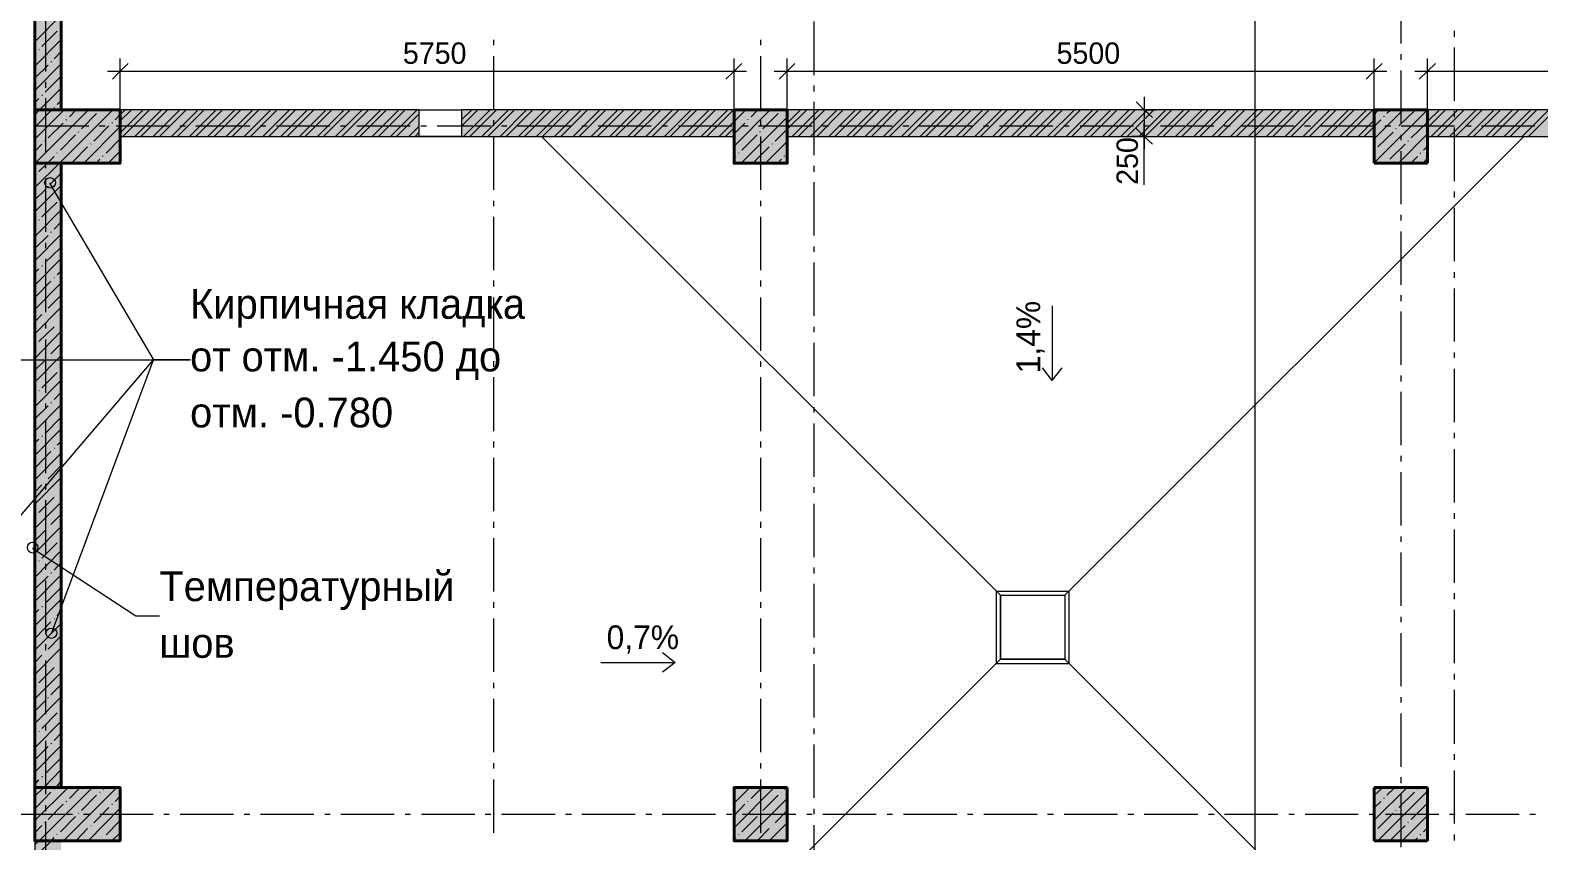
# Model space of a CAD drawing. Header units: millimetres. Extents: x -401725 to 250493, y 305116 to 802890.
# Drawn here: x -375112.98 to -375107.42, y 508983.78 to 508986.77 of the extents above; entities that cross this region are included whole.
import ezdxf

# ---------------------------------------------------------------- set-up
doc = ezdxf.new("R2010")
doc.units = ezdxf.units.MM
doc.layers.add('PDF _Геометрия', color=7, linetype='Continuous', true_color=0x1d1d1d)
doc.layers.add('PDF _Сплошная заливка', color=7, linetype='Continuous', true_color=0xffffff)
doc.layers.add('PDF _Текст', color=7, linetype='Continuous')

msp = doc.modelspace()

# ---------------------------------------------------------------- hatches: boundary and pattern name
at = {"layer": 'PDF _Сплошная заливка', "transparency": 33554559}
h = msp.add_hatch(color=256, dxfattribs=at)
h.paths.add_polyline_path([(-375111.5491, 508986.3823), (-375111.5491, 508986.4806), (-375112.6524, 508986.4806), (-375112.6524, 508986.3823)])
h.paths.add_polyline_path([(-375111.3924, 508986.4806), (-375111.3924, 508986.3823), (-375110.3875, 508986.3823), (-375110.3875, 508986.4806)])
h = msp.add_hatch(color=256, dxfattribs=at)
h.paths.add_polyline_path([(-375112.9674, 508983.1941), (-375112.869, 508983.1941), (-375112.869, 508983.7841), (-375112.9674, 508983.7841)])
h.paths.add_polyline_path([(-375112.869, 508982.6825), (-375112.9674, 508982.6825), (-375112.9674, 508981.8358), (-375112.869, 508981.8358)])

# ---------------------------------------------------------------- linework, layer by layer
at = {"layer": 'PDF _Геометрия', "color": 8, "lineweight": 9, "true_color": 0x808080}
msp.add_lwpolyline([(-375108.4648, 508988.2021), (-375108.4648, 508974.7624)], dxfattribs=at)
at = {"layer": 'PDF _Геометрия', "color": 7, "lineweight": 40}
for points in [[(-375112.8681, 508986.4804), (-375112.8681, 508987.6621), (-375112.9664, 508987.6621), (-375112.9664, 508986.4804)], [(-375112.9664, 508986.4804), (-375112.9664, 508986.2838), (-375112.6514, 508986.2838), (-375112.6514, 508986.4804)], [(-375110.1897, 508986.4804), (-375110.3864, 508986.4804), (-375110.3864, 508986.2838), (-375110.1897, 508986.2838)], [(-375112.8681, 508983.9804), (-375112.8681, 508986.2837), (-375112.9664, 508986.2837), (-375112.9664, 508983.9804)], [(-375112.9664, 508983.9804), (-375112.9664, 508983.7838), (-375112.6514, 508983.7838), (-375112.6514, 508983.9804)], [(-375110.1897, 508983.9804), (-375110.3864, 508983.9804), (-375110.3864, 508983.7838), (-375110.1897, 508983.7838)]]:
    msp.add_lwpolyline(points, close=True, dxfattribs=at)
at = {"layer": 'PDF _Геометрия', "color": 7, "lineweight": 9}
for points in [[(-375107.9264, 508986.9221), (-375107.9264, 508986.7255)], [(-375112.9264, 508986.8188), (-375112.9264, 508986.6221)], [(-375110.0914, 508986.8071), (-375110.0914, 508986.6088)], [(-375107.7297, 508986.7721), (-375107.7297, 508986.7504)], [(-375111.2731, 508986.7388), (-375111.2731, 508986.7188)], [(-375110.2881, 508986.7388), (-375110.2881, 508986.7188)], [(-375107.7297, 508986.7104), (-375107.7297, 508986.5138)], [(-375112.6514, 508986.4805), (-375112.6514, 508986.6238), (-375112.6514, 508986.6704)], [(-375111.2731, 508986.6788), (-375111.2731, 508986.4821)], [(-375110.3864, 508986.4805), (-375110.3864, 508986.6238), (-375110.3864, 508986.6704)], [(-375110.2881, 508986.6788), (-375110.2881, 508986.4821)], [(-375110.1897, 508986.4805), (-375110.1897, 508986.6238), (-375110.1897, 508986.6704)], [(-375108.0247, 508986.4804), (-375108.0247, 508986.6238), (-375108.0247, 508986.6704)], [(-375107.9264, 508986.6855), (-375107.9264, 508986.6655)], [(-375107.828, 508986.4804), (-375107.828, 508986.6238), (-375107.828, 508986.6704)], [(-375112.9264, 508986.5838), (-375112.9264, 508986.5621)], [(-375112.6981, 508986.6238), (-375110.3398, 508986.6238)], [(-375110.238, 508986.6238), (-375107.978, 508986.6238)], [(-375107.9264, 508986.6255), (-375107.9264, 508986.4288)], [(-375107.8746, 508986.6238), (-375105.6347, 508986.6238)], [(-375110.0914, 508986.5705), (-375110.0914, 508986.5488)], [(-375108.8732, 508986.5288), (-375108.8732, 508986.3355)], [(-375112.9664, 508986.4804), (-375112.9664, 508986.2838)], [(-375112.9264, 508986.5238), (-375112.9264, 508986.3255)], [(-375110.0914, 508986.5105), (-375110.0914, 508986.3138)], [(-375108.8732, 508986.4805), (-375108.9199, 508986.4805)], [(-375108.873, 508986.4804), (-375108.8313, 508986.4804)], [(-375107.7297, 508986.4755), (-375107.7297, 508986.4538)], [(-375112.9631, 508986.4221), (-375112.7664, 508986.4221)], [(-375112.7281, 508986.4221), (-375112.7064, 508986.4221)], [(-375112.6664, 508986.4221), (-375112.4697, 508986.4221)], [(-375112.4314, 508986.4221), (-375112.4097, 508986.4221)], [(-375112.3714, 508986.4221), (-375112.1731, 508986.4221)], [(-375112.1347, 508986.4221), (-375112.1131, 508986.4221)], [(-375112.0747, 508986.4221), (-375111.8781, 508986.4221)], [(-375111.8381, 508986.4221), (-375111.8181, 508986.4221)], [(-375111.7781, 508986.4221), (-375111.5814, 508986.4221)], [(-375111.5414, 508986.4221), (-375111.5214, 508986.4221)], [(-375111.4814, 508986.4221), (-375111.2847, 508986.4221)], [(-375111.2731, 508986.4421), (-375111.2731, 508986.4221)], [(-375111.2447, 508986.4221), (-375111.2247, 508986.4221)], [(-375111.1847, 508986.4221), (-375110.9881, 508986.4221)], [(-375110.9481, 508986.4221), (-375110.9281, 508986.4221)], [(-375110.8881, 508986.4221), (-375110.6914, 508986.4221)], [(-375110.6531, 508986.4221), (-375110.6314, 508986.4221)], [(-375110.5914, 508986.4221), (-375110.3947, 508986.4221)], [(-375110.3564, 508986.4221), (-375110.3347, 508986.4221)], [(-375110.2964, 508986.4221), (-375110.0981, 508986.4221)], [(-375110.2881, 508986.4421), (-375110.2881, 508986.4221)], [(-375110.0597, 508986.4221), (-375110.0381, 508986.4221)], [(-375109.9997, 508986.4221), (-375109.8031, 508986.4221)], [(-375109.7631, 508986.4221), (-375109.7414, 508986.4221)], [(-375109.703, 508986.4221), (-375109.5064, 508986.4221)], [(-375109.4663, 508986.4221), (-375109.4464, 508986.4221)], [(-375109.4065, 508986.4221), (-375109.2097, 508986.4221)], [(-375109.1697, 508986.4221), (-375109.1497, 508986.4221)], [(-375109.1097, 508986.4221), (-375108.9131, 508986.4221)], [(-375108.8732, 508986.3771), (-375108.8732, 508986.4321)], [(-375108.8731, 508986.4221), (-375108.853, 508986.4221)], [(-375108.8131, 508986.4221), (-375108.6164, 508986.4221)], [(-375108.578, 508986.4221), (-375108.5564, 508986.4221)], [(-375108.5164, 508986.4221), (-375108.3198, 508986.4221)], [(-375108.2814, 508986.4221), (-375108.2597, 508986.4221)], [(-375108.2214, 508986.4221), (-375108.0231, 508986.4221)], [(-375107.9848, 508986.4221), (-375107.9631, 508986.4221)], [(-375107.9247, 508986.4221), (-375107.7281, 508986.4221)], [(-375107.7297, 508986.4155), (-375107.7297, 508986.2171)], [(-375107.688, 508986.4221), (-375107.6664, 508986.4221)], [(-375107.6281, 508986.4221), (-375107.4314, 508986.4221)], [(-375112.6514, 508986.3821), (-375110.3865, 508986.3821)], [(-375111.2731, 508986.3821), (-375111.2731, 508986.1855)], [(-375111.0966, 508986.3822), (-375109.4032, 508984.6905), (-375109.4032, 508984.4538)], [(-375110.2881, 508986.3821), (-375110.2881, 508986.1855)], [(-375110.1897, 508986.3821), (-375108.0246, 508986.3821)], [(-375109.1664, 508984.6904), (-375107.473, 508986.382)], [(-375108.8732, 508986.3821), (-375108.9199, 508986.3821)], [(-375108.8732, 508986.2038), (-375108.8732, 508986.3771)], [(-375108.873, 508986.3821), (-375108.8313, 508986.3821)], [(-375107.9264, 508986.3888), (-375107.9264, 508986.3688)], [(-375107.828, 508986.3821), (-375105.6813, 508986.3821)], [(-375107.9264, 508986.3288), (-375107.9264, 508986.1321)], [(-375112.9264, 508986.2871), (-375112.9264, 508986.2655)], [(-375112.8681, 508983.9804), (-375112.8681, 508986.2837)], [(-375112.6514, 508986.2838), (-375112.6647, 508986.2838)], [(-375110.1897, 508986.2838), (-375110.3864, 508986.2838)], [(-375110.0914, 508986.2738), (-375110.0914, 508986.2521)], [(-375107.828, 508986.2838), (-375108.0247, 508986.2838)], [(-375112.9264, 508986.2271), (-375112.9264, 508986.0305)], [(-375112.9114, 508986.2105), (-375112.5281, 508985.5588)], [(-375110.0914, 508986.2138), (-375110.0914, 508986.0171)], [(-375111.2731, 508986.1455), (-375111.2731, 508986.1255)], [(-375110.2881, 508986.1455), (-375110.2881, 508986.1255)], [(-375107.7297, 508986.1788), (-375107.7297, 508986.1571)], [(-375111.2731, 508986.0855), (-375111.2731, 508985.8888)], [(-375110.2881, 508986.0855), (-375110.2881, 508985.8888)], [(-375107.9264, 508986.0938), (-375107.9264, 508986.0721)], [(-375107.7297, 508986.1188), (-375107.7297, 508985.9221)], [(-375107.9264, 508986.0321), (-375107.9264, 508985.8354)], [(-375112.9264, 508985.9905), (-375112.9264, 508985.9705)], [(-375110.0914, 508985.9771), (-375110.0914, 508985.9571)], [(-375112.9264, 508985.9305), (-375112.9264, 508985.7338)], [(-375110.0914, 508985.9171), (-375110.0914, 508985.7205)], [(-375107.7297, 508985.8821), (-375107.7297, 508985.8605)], [(-375111.2731, 508985.8505), (-375111.2731, 508985.8288)], [(-375110.2881, 508985.8505), (-375110.2881, 508985.8288)], [(-375107.7297, 508985.8221), (-375107.7297, 508985.6254)], [(-375111.2731, 508985.7888), (-375111.2731, 508985.5921)], [(-375110.2881, 508985.7888), (-375110.2881, 508985.5921)], [(-375109.213, 508985.7571), (-375109.213, 508985.4821)], [(-375107.9264, 508985.7971), (-375107.9264, 508985.7754)], [(-375112.9264, 508985.6938), (-375112.9264, 508985.6738)], [(-375107.9264, 508985.7371), (-375107.9264, 508985.5405)], [(-375110.0914, 508985.6805), (-375110.0914, 508985.6605)], [(-375112.9264, 508985.6338), (-375112.9264, 508985.4371)], [(-375110.0914, 508985.6205), (-375110.0914, 508985.4238)], [(-375107.7297, 508985.5854), (-375107.7297, 508985.5654)], [(-375113.0331, 508984.9655), (-375112.5281, 508985.5588)], [(-375113.0197, 508985.5588), (-375112.3931, 508985.5588)], [(-375112.9047, 508984.5488), (-375112.5281, 508985.5587)], [(-375112.5281, 508985.5588), (-375112.3931, 508985.5588)], [(-375111.2731, 508985.5538), (-375111.2731, 508985.5321)], [(-375110.2881, 508985.5538), (-375110.2881, 508985.5321)], [(-375109.213, 508985.4821), (-375109.248, 508985.5288)], [(-375109.2129, 508985.4821), (-375109.1763, 508985.5288)], [(-375107.7297, 508985.5254), (-375107.7297, 508985.3288)], [(-375111.2731, 508985.4938), (-375111.2731, 508985.2955)], [(-375110.2881, 508985.4938), (-375110.2881, 508985.2955)], [(-375107.9264, 508985.5004), (-375107.9264, 508985.4788)], [(-375107.9264, 508985.4405), (-375107.9264, 508985.2438)], [(-375112.9264, 508985.3971), (-375112.9264, 508985.3771)], [(-375110.0914, 508985.3838), (-375110.0914, 508985.3638)], [(-375112.9264, 508985.3371), (-375112.9264, 508985.1405)], [(-375110.0914, 508985.3238), (-375110.0914, 508985.1271)], [(-375111.2731, 508985.2571), (-375111.2731, 508985.2355)], [(-375110.2881, 508985.2571), (-375110.2881, 508985.2355)], [(-375107.7297, 508985.2888), (-375107.7297, 508985.2688)], [(-375111.2731, 508985.1971), (-375111.2731, 508985.0005)], [(-375110.2881, 508985.1971), (-375110.2881, 508985.0005)], [(-375107.9264, 508985.2038), (-375107.9264, 508985.1838)], [(-375107.7297, 508985.2288), (-375107.7297, 508985.0321)], [(-375107.9264, 508985.1438), (-375107.9264, 508984.9471)], [(-375112.9264, 508985.1005), (-375112.9264, 508985.0805)], [(-375110.0914, 508985.0888), (-375110.0914, 508985.0671)], [(-375112.9264, 508985.0405), (-375112.9264, 508984.8438)], [(-375110.0914, 508985.0271), (-375110.0914, 508984.8305)], [(-375107.7297, 508984.9921), (-375107.7297, 508984.9721)], [(-375111.2731, 508984.9605), (-375111.2731, 508984.9388)], [(-375110.2881, 508984.9605), (-375110.2881, 508984.9388)], [(-375107.7297, 508984.9321), (-375107.7297, 508984.7355)], [(-375112.9747, 508984.8638), (-375112.5931, 508984.6138)], [(-375111.2731, 508984.9005), (-375111.2731, 508984.7038)], [(-375110.2881, 508984.9005), (-375110.2881, 508984.7038)], [(-375107.9264, 508984.9071), (-375107.9264, 508984.8871)], [(-375112.9264, 508984.8055), (-375112.9264, 508984.7838)], [(-375107.9264, 508984.8471), (-375107.9264, 508984.6504)], [(-375110.0914, 508984.7921), (-375110.0914, 508984.7705)], [(-375112.9264, 508984.7438), (-375112.9264, 508984.5471)], [(-375112.12, 508981.737), (-375109.4032, 508984.4538), (-375109.4032, 508984.6905)], [(-375110.0914, 508984.7321), (-375110.0914, 508984.5338)], [(-375109.4181, 508984.4371), (-375109.4181, 508984.7055)], [(-375109.418, 508984.7054), (-375109.1514, 508984.7054)], [(-375109.1513, 508984.7054), (-375109.1513, 508984.4371), (-375109.418, 508984.4371)], [(-375109.403, 508984.6904), (-375109.1663, 508984.6904), (-375109.1663, 508984.4538)], [(-375109.1663, 508984.6904), (-375109.1663, 508984.4538), (-375109.403, 508984.4538)], [(-375109.403, 508984.6904), (-375109.1663, 508984.6904)], [(-375107.7297, 508984.6971), (-375107.7297, 508984.6755)], [(-375111.2731, 508984.6638), (-375111.2731, 508984.6438)], [(-375110.2881, 508984.6638), (-375110.2881, 508984.6438)], [(-375107.7297, 508984.6355), (-375107.7297, 508984.4388)], [(-375112.5931, 508984.6138), (-375112.5064, 508984.6138)], [(-375111.2731, 508984.6038), (-375111.2731, 508984.4071)], [(-375110.2881, 508984.6038), (-375110.2881, 508984.4071)], [(-375107.9264, 508984.6105), (-375107.9264, 508984.5904)], [(-375107.9264, 508984.5505), (-375107.9264, 508984.3538)], [(-375112.9264, 508984.5088), (-375112.9264, 508984.4871)], [(-375110.6497, 508984.4788), (-375110.6031, 508984.4421), (-375110.6497, 508984.4055)], [(-375110.0914, 508984.4955), (-375110.0914, 508984.4738)], [(-375112.9264, 508984.4488), (-375112.9264, 508984.2505)], [(-375110.8781, 508984.4421), (-375110.6031, 508984.4421)], [(-375110.0914, 508984.4355), (-375110.0914, 508984.2388)], [(-375109.403, 508984.4538), (-375109.1663, 508984.4538)], [(-375109.1664, 508984.4538), (-375106.4495, 508981.7369)], [(-375111.2731, 508984.3671), (-375111.2731, 508984.3471)], [(-375110.2881, 508984.3671), (-375110.2881, 508984.3471)], [(-375107.7297, 508984.4004), (-375107.7297, 508984.3788)], [(-375111.2731, 508984.3071), (-375111.2731, 508984.1105)], [(-375110.2881, 508984.3071), (-375110.2881, 508984.1105)], [(-375107.9264, 508984.3138), (-375107.9264, 508984.2938)], [(-375107.7297, 508984.3404), (-375107.7297, 508984.1421)], [(-375107.9264, 508984.2538), (-375107.9264, 508984.0571)], [(-375112.9264, 508984.2121), (-375112.9264, 508984.1905)], [(-375110.0914, 508984.1988), (-375110.0914, 508984.1771)], [(-375112.9264, 508984.1521), (-375112.9264, 508983.9555)], [(-375110.0914, 508984.1388), (-375110.0914, 508983.9421)], [(-375107.7297, 508984.1038), (-375107.7297, 508984.0821)], [(-375111.2731, 508984.0705), (-375111.2731, 508984.0505)], [(-375110.2881, 508984.0705), (-375110.2881, 508984.0505)], [(-375107.7297, 508984.0438), (-375107.7297, 508983.8471)], [(-375112.9664, 508983.9804), (-375112.9664, 508981.6389)], [(-375112.6514, 508983.9804), (-375112.6514, 508983.7838), (-375112.8681, 508983.7838)], [(-375111.2731, 508984.0105), (-375111.2731, 508983.8138)], [(-375110.2531, 508983.7838), (-375110.3864, 508983.7838), (-375110.3864, 508983.9804), (-375110.1897, 508983.9804), (-375110.1897, 508983.8338)], [(-375110.2881, 508984.0105), (-375110.2881, 508983.8138)], [(-375108.0247, 508983.7838), (-375108.0247, 508983.9805)], [(-375108.0247, 508983.9804), (-375107.828, 508983.9804)], [(-375107.9264, 508984.0188), (-375107.9264, 508983.9971)], [(-375107.828, 508983.9804), (-375107.828, 508983.7838)], [(-375112.9264, 508983.9155), (-375112.9264, 508983.8938)], [(-375107.9264, 508983.9571), (-375107.9264, 508983.7604)], [(-375113.0231, 508983.8821), (-375112.8264, 508983.8821)], [(-375112.9264, 508983.8555), (-375112.9264, 508983.6588)], [(-375112.7864, 508983.8821), (-375112.7647, 508983.8821)], [(-375112.7264, 508983.8821), (-375112.5297, 508983.8821)], [(-375112.4897, 508983.8821), (-375112.4697, 508983.8821)], [(-375112.4297, 508983.8821), (-375112.2331, 508983.8821)], [(-375112.1931, 508983.8821), (-375112.1731, 508983.8821)], [(-375112.1331, 508983.8821), (-375111.9364, 508983.8821)], [(-375111.8964, 508983.8821), (-375111.8764, 508983.8821)], [(-375111.8364, 508983.8821), (-375111.6397, 508983.8821)], [(-375111.5997, 508983.8821), (-375111.5797, 508983.8821)], [(-375111.5397, 508983.8821), (-375111.3431, 508983.8821)], [(-375111.3047, 508983.8821), (-375111.2831, 508983.8821)], [(-375111.2447, 508983.8821), (-375111.0464, 508983.8821)], [(-375111.0081, 508983.8821), (-375110.9864, 508983.8821)], [(-375110.9481, 508983.8821), (-375110.7514, 508983.8821)], [(-375110.7114, 508983.8821), (-375110.6897, 508983.8821)], [(-375110.6514, 508983.8821), (-375110.4547, 508983.8821)], [(-375110.4147, 508983.8821), (-375110.3947, 508983.8821)], [(-375110.3547, 508983.8821), (-375110.1581, 508983.8821)], [(-375110.1181, 508983.8821), (-375110.0981, 508983.8821)], [(-375110.0914, 508983.9021), (-375110.0914, 508983.8821)], [(-375110.0581, 508983.8821), (-375109.8614, 508983.8821)], [(-375109.8214, 508983.8821), (-375109.8014, 508983.8821)], [(-375109.7615, 508983.8821), (-375109.5648, 508983.8821)], [(-375109.5247, 508983.8821), (-375109.5048, 508983.8821)], [(-375109.4648, 508983.8821), (-375109.2681, 508983.8821)], [(-375109.2298, 508983.8821), (-375109.2081, 508983.8821)], [(-375109.1682, 508983.8821), (-375108.9715, 508983.8821)], [(-375108.9332, 508983.8821), (-375108.9115, 508983.8821)], [(-375108.8732, 508983.8821), (-375108.6748, 508983.8821)], [(-375108.6364, 508983.8821), (-375108.6148, 508983.8821)], [(-375108.5765, 508983.8821), (-375108.3798, 508983.8821)], [(-375108.3398, 508983.8821), (-375108.3198, 508983.8821)], [(-375108.2798, 508983.8821), (-375108.0831, 508983.8821)], [(-375108.043, 508983.8821), (-375108.0231, 508983.8821)], [(-375107.9831, 508983.8821), (-375107.7865, 508983.8821)], [(-375107.7464, 508983.8821), (-375107.7264, 508983.8821)], [(-375107.6864, 508983.8821), (-375107.4898, 508983.8821)], [(-375107.4498, 508983.8821), (-375107.4298, 508983.8821)], [(-375110.1897, 508983.8338), (-375110.1897, 508983.7838), (-375110.2531, 508983.7838)], [(-375110.0914, 508983.8421), (-375110.0914, 508983.6455)], [(-375107.7297, 508983.8071), (-375107.7297, 508983.7854)], [(-375107.828, 508983.7838), (-375108.0247, 508983.7838)]]:
    msp.add_lwpolyline(points, dxfattribs=at)
at = {"layer": 'PDF _Геометрия', "lineweight": 9}
for points in [[(-375112.9664, 508986.7321), (-375112.8681, 508986.8304)], [(-375112.9397, 508986.7138), (-375112.8831, 508986.7704)], [(-375112.9664, 508986.6421), (-375112.8681, 508986.7404)], [(-375112.9514, 508986.7021), (-375112.9497, 508986.7038)], [(-375112.8947, 508986.6688), (-375112.8681, 508986.6955)], [(-375112.9664, 508986.6871), (-375112.9614, 508986.6905)], [(-375112.9664, 508986.5521), (-375112.8681, 508986.6504)], [(-375112.9664, 508986.5971), (-375112.9164, 508986.6454)], [(-375112.9064, 508986.6571), (-375112.9047, 508986.6588)], [(-375112.9281, 508986.5455), (-375112.8714, 508986.6021)], [(-375112.9481, 508986.4804), (-375112.8681, 508986.5604)], [(-375112.9397, 508986.5338), (-375112.9381, 508986.5355)], [(-375112.9664, 508986.5071), (-375112.9514, 508986.5221)], [(-375112.9664, 508986.4621), (-375112.9481, 508986.4804)], [(-375112.9664, 508986.3721), (-375112.8581, 508986.4804)], [(-375112.9664, 508986.2838), (-375112.9647, 508986.2838), (-375112.7681, 508986.4804)], [(-375112.9614, 508986.4221), (-375112.9064, 508986.4771)], [(-375112.8947, 508986.4888), (-375112.8931, 508986.4905)], [(-375112.8831, 508986.5005), (-375112.8681, 508986.5155)], [(-375112.8747, 508986.2838), (-375112.6781, 508986.4804)], [(-375112.8381, 508986.4555), (-375112.8131, 508986.4804)], [(-375112.7264, 508986.4771), (-375112.7247, 508986.4788)], [(-375110.3864, 508986.4371), (-375110.3431, 508986.4804)], [(-375110.3864, 508986.3471), (-375110.2531, 508986.4804)], [(-375110.3231, 508986.4555), (-375110.2981, 508986.4804)], [(-375110.2114, 508986.4771), (-375110.2114, 508986.4788)], [(-375108.0248, 508986.4638), (-375108.0082, 508986.4805)], [(-375108.0247, 508986.2854), (-375107.828, 508986.4805)], [(-375108.0246, 508986.3738), (-375107.918, 508986.4804)], [(-375107.9781, 508986.4671), (-375107.9631, 508986.4804)], [(-375107.9332, 508986.4221), (-375107.8764, 508986.4771)], [(-375112.9164, 508986.3771), (-375112.8614, 508986.4321)], [(-375112.8497, 508986.4438), (-375112.8481, 508986.4455)], [(-375112.7931, 508986.4105), (-375112.7381, 508986.4671)], [(-375112.7847, 508986.2838), (-375112.6514, 508986.4188)], [(-375112.7481, 508986.3655), (-375112.6931, 508986.4221)], [(-375112.6814, 508986.4321), (-375112.6797, 508986.4338)], [(-375112.6697, 508986.4438), (-375112.6514, 508986.4638)], [(-375110.3864, 508986.3921), (-375110.3464, 508986.4321)], [(-375110.3597, 508986.2838), (-375110.1897, 508986.4538)], [(-375110.3347, 508986.4438), (-375110.3347, 508986.4455)], [(-375110.2797, 508986.4105), (-375110.2231, 508986.4671)], [(-375108.0248, 508986.4188), (-375107.9997, 508986.4438)], [(-375107.9881, 508986.4555), (-375107.9881, 508986.4571)], [(-375107.888, 508986.3771), (-375107.8313, 508986.4321)], [(-375112.9281, 508986.3655), (-375112.9281, 508986.3671)], [(-375112.8714, 508986.3321), (-375112.8164, 508986.3888)], [(-375112.8047, 508986.3988), (-375112.8031, 508986.4005)], [(-375112.7031, 508986.3205), (-375112.6514, 508986.3738)], [(-375110.3581, 508986.3321), (-375110.3014, 508986.3888)], [(-375110.2897, 508986.3988), (-375110.2897, 508986.4005)], [(-375110.2697, 508986.2838), (-375110.1897, 508986.3638)], [(-375110.2347, 508986.3655), (-375110.1897, 508986.4088)], [(-375108.0112, 508986.3438), (-375107.9546, 508986.3988)], [(-375107.9446, 508986.4104), (-375107.943, 508986.4121)], [(-375107.9346, 508986.2838), (-375107.828, 508986.3921)], [(-375107.8997, 508986.3655), (-375107.8981, 508986.3671)], [(-375112.9664, 508986.3271), (-375112.9397, 508986.3538)], [(-375112.9197, 508986.2838), (-375112.8947, 508986.3088)], [(-375112.8831, 508986.3205), (-375112.8831, 508986.3221)], [(-375112.8264, 508986.2871), (-375112.7714, 508986.3438)], [(-375112.7597, 508986.3538), (-375112.7581, 508986.3555)], [(-375112.7147, 508986.3088), (-375112.7147, 508986.3105)], [(-375112.6947, 508986.2838), (-375112.6514, 508986.3288)], [(-375110.3864, 508986.3021), (-375110.3797, 508986.3088)], [(-375110.3681, 508986.3205), (-375110.3681, 508986.3221)], [(-375110.3131, 508986.2871), (-375110.2564, 508986.3438)], [(-375110.2447, 508986.3538), (-375110.2447, 508986.3555)], [(-375110.1997, 508986.3088), (-375110.1997, 508986.3105)], [(-375108.0231, 508986.3321), (-375108.0215, 508986.3321)], [(-375107.9665, 508986.2988), (-375107.9098, 508986.3538)], [(-375107.8897, 508986.2838), (-375107.8647, 508986.3088)], [(-375107.8546, 508986.3204), (-375107.853, 508986.3221)], [(-375107.843, 508986.3321), (-375107.828, 508986.3471)], [(-375112.9664, 508986.1938), (-375112.8747, 508986.2838)], [(-375112.9514, 508986.2538), (-375112.9197, 508986.2838)], [(-375112.9064, 508986.2088), (-375112.8681, 508986.2471)], [(-375112.7397, 508986.2838), (-375112.7264, 508986.2988)], [(-375110.2247, 508986.2838), (-375110.2114, 508986.2988)], [(-375107.978, 508986.2871), (-375107.9764, 508986.2871)], [(-375107.8447, 508986.2838), (-375107.828, 508986.3021)], [(-375112.9664, 508986.1038), (-375112.8681, 508986.2021)], [(-375112.9614, 508986.2421), (-375112.9614, 508986.2438)], [(-375112.9164, 508986.1971), (-375112.9164, 508986.1988)], [(-375112.9664, 508986.1488), (-375112.9281, 508986.1854)], [(-375112.9397, 508986.0855), (-375112.8831, 508986.1404)], [(-375112.8714, 508986.1521), (-375112.8714, 508986.1538)], [(-375112.9664, 508986.0138), (-375112.8681, 508986.1121)], [(-375112.9664, 508986.0588), (-375112.9614, 508986.0621)], [(-375112.9514, 508986.0738), (-375112.9497, 508986.0755)], [(-375112.9064, 508986.0288), (-375112.9047, 508986.0305)], [(-375112.8947, 508986.0405), (-375112.8681, 508986.0671)], [(-375112.9664, 508985.9238), (-375112.8681, 508986.0221)], [(-375112.9664, 508985.9688), (-375112.9164, 508986.0171)], [(-375112.9281, 508985.9171), (-375112.8714, 508985.9721)], [(-375112.9664, 508985.8338), (-375112.8681, 508985.9321)], [(-375112.9664, 508985.8788), (-375112.9514, 508985.8938)], [(-375112.9397, 508985.9055), (-375112.9381, 508985.9055)], [(-375112.8947, 508985.8605), (-375112.8931, 508985.8621)], [(-375112.8831, 508985.8721), (-375112.8681, 508985.8871)], [(-375112.9664, 508985.7438), (-375112.8681, 508985.8421)], [(-375112.9614, 508985.7938), (-375112.9064, 508985.8488)], [(-375112.9664, 508985.6538), (-375112.8681, 508985.7521)], [(-375112.9164, 508985.7488), (-375112.8681, 508985.7971)], [(-375112.9664, 508985.6988), (-375112.9397, 508985.7255)], [(-375112.9281, 508985.7371), (-375112.9281, 508985.7371)], [(-375112.8831, 508985.6921), (-375112.8831, 508985.6921)], [(-375112.8714, 508985.7038), (-375112.8681, 508985.7071)], [(-375112.9664, 508985.5638), (-375112.8681, 508985.6638)], [(-375112.9514, 508985.6255), (-375112.8947, 508985.6804)], [(-375112.9614, 508985.6138), (-375112.9614, 508985.6138)], [(-375112.9064, 508985.5805), (-375112.8681, 508985.6188)], [(-375112.9664, 508985.4755), (-375112.8681, 508985.5738)], [(-375112.9664, 508985.5205), (-375112.9281, 508985.5571)], [(-375112.9164, 508985.5688), (-375112.9164, 508985.5688)], [(-375112.8714, 508985.5238), (-375112.8714, 508985.5238)], [(-375112.9664, 508985.3855), (-375112.8681, 508985.4838)], [(-375112.9397, 508985.4555), (-375112.8831, 508985.5121)], [(-375112.9664, 508985.4305), (-375112.9614, 508985.4338)], [(-375112.9514, 508985.4455), (-375112.9497, 508985.4455)], [(-375112.8947, 508985.4121), (-375112.8681, 508985.4388)], [(-375112.9664, 508985.2955), (-375112.8681, 508985.3938)], [(-375112.9664, 508985.3405), (-375112.9164, 508985.3888)], [(-375112.9064, 508985.4005), (-375112.9047, 508985.4005)], [(-375112.9664, 508985.2055), (-375112.8681, 508985.3038)], [(-375112.9281, 508985.2871), (-375112.8714, 508985.3438)], [(-375112.9664, 508985.2505), (-375112.9514, 508985.2655)], [(-375112.9397, 508985.2771), (-375112.9381, 508985.2771)], [(-375112.8831, 508985.2438), (-375112.8681, 508985.2588)], [(-375112.9664, 508985.1155), (-375112.8681, 508985.2138)], [(-375112.9614, 508985.1638), (-375112.9064, 508985.2204)], [(-375112.8947, 508985.2321), (-375112.8931, 508985.2321)], [(-375112.9164, 508985.1188), (-375112.8681, 508985.1688)], [(-375112.9664, 508985.0255), (-375112.8681, 508985.1238)], [(-375112.9664, 508985.0705), (-375112.9397, 508985.0971)], [(-375112.9281, 508985.1088), (-375112.9281, 508985.1088)], [(-375112.8714, 508985.0738), (-375112.8681, 508985.0788)], [(-375112.9664, 508984.9355), (-375112.8681, 508985.0338)], [(-375112.9514, 508984.9955), (-375112.8947, 508985.0521)], [(-375112.8831, 508985.0638), (-375112.8831, 508985.0638)], [(-375112.9614, 508984.9855), (-375112.9614, 508984.9855)], [(-375112.9064, 508984.9505), (-375112.8681, 508984.9888)], [(-375112.9664, 508984.8455), (-375112.8681, 508984.9438)], [(-375112.9664, 508984.8905), (-375112.9281, 508984.9288)], [(-375112.9164, 508984.9405), (-375112.9164, 508984.9405)], [(-375112.9664, 508984.7555), (-375112.8681, 508984.8554)], [(-375112.9397, 508984.8271), (-375112.8831, 508984.8838)], [(-375112.8714, 508984.8955), (-375112.8714, 508984.8955)], [(-375112.9664, 508984.8005), (-375112.9614, 508984.8055)], [(-375112.9514, 508984.8171), (-375112.9497, 508984.8171)], [(-375112.8947, 508984.7821), (-375112.8681, 508984.8105)], [(-375112.9664, 508984.6671), (-375112.8681, 508984.7654)], [(-375112.9664, 508984.7121), (-375112.9164, 508984.7604)], [(-375112.9064, 508984.7721), (-375112.9047, 508984.7721)], [(-375112.9281, 508984.6588), (-375112.8714, 508984.7154)], [(-375112.9664, 508984.5771), (-375112.8681, 508984.6754)], [(-375112.9664, 508984.6221), (-375112.9514, 508984.6371)], [(-375112.9397, 508984.6488), (-375112.9381, 508984.6488)], [(-375112.9664, 508984.4871), (-375112.8681, 508984.5854)], [(-375112.9614, 508984.5355), (-375112.9064, 508984.5921)], [(-375112.8947, 508984.6038), (-375112.8931, 508984.6038)], [(-375112.8831, 508984.6138), (-375112.8681, 508984.6305)], [(-375112.9164, 508984.4905), (-375112.8681, 508984.5404)], [(-375112.9664, 508984.3971), (-375112.8681, 508984.4954)], [(-375112.9664, 508984.4421), (-375112.9397, 508984.4688)], [(-375112.9281, 508984.4805), (-375112.9281, 508984.4805)], [(-375112.9514, 508984.3671), (-375112.8947, 508984.4238)], [(-375112.8831, 508984.4355), (-375112.8831, 508984.4355)], [(-375112.8714, 508984.4455), (-375112.8681, 508984.4505)], [(-375112.9664, 508984.3071), (-375112.8681, 508984.4054)], [(-375112.9614, 508984.3555), (-375112.9614, 508984.3571)], [(-375112.9064, 508984.3221), (-375112.8681, 508984.3604)], [(-375112.9664, 508984.2171), (-375112.8681, 508984.3154)], [(-375112.9664, 508984.2621), (-375112.9281, 508984.3004)], [(-375112.9164, 508984.3105), (-375112.9164, 508984.3121)], [(-375112.9397, 508984.1988), (-375112.8831, 508984.2554)], [(-375112.8714, 508984.2671), (-375112.8714, 508984.2671)], [(-375112.9664, 508984.1271), (-375112.8681, 508984.2254)], [(-375112.9514, 508984.1871), (-375112.9497, 508984.1888)], [(-375112.9664, 508984.1721), (-375112.9614, 508984.1771)], [(-375112.9664, 508984.0371), (-375112.8681, 508984.1354)], [(-375112.9664, 508984.0821), (-375112.9164, 508984.1321)], [(-375112.9064, 508984.1421), (-375112.9047, 508984.1438)], [(-375112.8947, 508984.1538), (-375112.8681, 508984.1805)], [(-375112.9281, 508984.0305), (-375112.8714, 508984.0871)], [(-375112.9397, 508984.0188), (-375112.9381, 508984.0205)], [(-375112.9331, 508983.9804), (-375112.8681, 508984.0471)], [(-375112.9664, 508983.9921), (-375112.9514, 508984.0088)], [(-375112.9664, 508983.9488), (-375112.9331, 508983.9804)], [(-375112.9664, 508983.8588), (-375112.8431, 508983.9804)], [(-375112.9497, 508983.7838), (-375112.7531, 508983.9804)], [(-375112.8947, 508983.9738), (-375112.8931, 508983.9755)], [(-375112.8831, 508983.9855), (-375112.8681, 508984.0021)], [(-375112.8597, 508983.7838), (-375112.6631, 508983.9804)], [(-375112.8381, 508983.9405), (-375112.7981, 508983.9804)], [(-375112.7147, 508983.9738), (-375112.7081, 508983.9804)], [(-375110.3864, 508983.9221), (-375110.3281, 508983.9804)], [(-375110.3864, 508983.8321), (-375110.2381, 508983.9804)], [(-375110.3797, 508983.9738), (-375110.3797, 508983.9755)], [(-375110.3231, 508983.9405), (-375110.2831, 508983.9804)], [(-375110.1997, 508983.9738), (-375110.1931, 508983.9804)], [(-375108.0248, 508983.8605), (-375107.903, 508983.9804)], [(-375108.0246, 508983.9504), (-375107.9929, 508983.9804)], [(-375108.0114, 508983.7838), (-375107.828, 508983.9671)], [(-375107.9782, 508983.9521), (-375107.9481, 508983.9805)], [(-375107.8647, 508983.9738), (-375107.8647, 508983.9754)], [(-375112.9614, 508983.9071), (-375112.9064, 508983.9638)], [(-375112.9164, 508983.8621), (-375112.8614, 508983.9188)], [(-375112.8497, 508983.9288), (-375112.8481, 508983.9305)], [(-375112.7931, 508983.8955), (-375112.7381, 508983.9521)], [(-375112.7264, 508983.9638), (-375112.7247, 508983.9638)], [(-375112.6814, 508983.9188), (-375112.6797, 508983.9188)], [(-375112.6697, 508983.9288), (-375112.6514, 508983.9488)], [(-375110.3864, 508983.8771), (-375110.3464, 508983.9188)], [(-375110.3464, 508983.7838), (-375110.1897, 508983.9404)], [(-375110.3347, 508983.9288), (-375110.3347, 508983.9305)], [(-375110.2797, 508983.8955), (-375110.2231, 508983.9521)], [(-375110.2114, 508983.9638), (-375110.2114, 508983.9638)], [(-375108.0248, 508983.9055), (-375107.9997, 508983.9288)], [(-375107.9881, 508983.9404), (-375107.9881, 508983.9421)], [(-375107.9332, 508983.9071), (-375107.8764, 508983.9638)], [(-375107.888, 508983.8621), (-375107.8313, 508983.9188)], [(-375112.8714, 508983.8171), (-375112.8164, 508983.8738)], [(-375112.8047, 508983.8855), (-375112.8031, 508983.8855)], [(-375112.7697, 508983.7838), (-375112.6514, 508983.9038)], [(-375112.7481, 508983.8505), (-375112.6931, 508983.9071)], [(-375112.7031, 508983.8055), (-375112.6514, 508983.8588)], [(-375110.3581, 508983.8171), (-375110.3014, 508983.8738)], [(-375110.2897, 508983.8855), (-375110.2897, 508983.8855)], [(-375110.2347, 508983.8505), (-375110.1897, 508983.8954)], [(-375108.0112, 508983.8288), (-375107.9546, 508983.8854)], [(-375107.9446, 508983.8954), (-375107.943, 508983.8971)], [(-375107.9213, 508983.7838), (-375107.828, 508983.8771)], [(-375112.9664, 508983.8138), (-375112.9397, 508983.8405)], [(-375112.9281, 508983.8505), (-375112.9281, 508983.8521)], [(-375112.8831, 508983.8055), (-375112.8831, 508983.8071)], [(-375112.8147, 508983.7838), (-375112.7714, 508983.8288)], [(-375112.7597, 508983.8405), (-375112.7581, 508983.8405)], [(-375112.6814, 508983.7838), (-375112.6514, 508983.8138)], [(-375110.3681, 508983.8055), (-375110.3681, 508983.8071)], [(-375110.3014, 508983.7838), (-375110.2564, 508983.8288)], [(-375110.2564, 508983.7838), (-375110.1897, 508983.8504)], [(-375110.2447, 508983.8405), (-375110.2447, 508983.8405)], [(-375108.0231, 508983.8171), (-375108.0215, 508983.8188)], [(-375107.9665, 508983.7838), (-375107.9098, 508983.8405)], [(-375107.8997, 508983.8505), (-375107.8981, 508983.8521)], [(-375107.8546, 508983.8055), (-375107.853, 508983.8071)], [(-375107.843, 508983.8171), (-375107.828, 508983.8321)], [(-375112.9664, 508983.7688), (-375112.9497, 508983.7838)], [(-375112.9514, 508983.7388), (-375112.9047, 508983.7838)], [(-375112.9047, 508983.7838), (-375112.8947, 508983.7955)], [(-375112.7147, 508983.7955), (-375112.7147, 508983.7955)], [(-375110.3864, 508983.7871), (-375110.3797, 508983.7955)], [(-375110.1997, 508983.7955), (-375110.1997, 508983.7955)], [(-375107.8764, 508983.7838), (-375107.8647, 508983.7954)], [(-375107.8314, 508983.7838), (-375107.8281, 508983.7871)]]:
    msp.add_lwpolyline(points, dxfattribs=at)
at = {"layer": 'PDF _Геометрия', "color": 7, "lineweight": 18}
for points in [[(-375112.6214, 508986.6521), (-375112.6514, 508986.6238), (-375112.6797, 508986.5938)], [(-375110.3581, 508986.6521), (-375110.3864, 508986.6238), (-375110.4164, 508986.5938)], [(-375110.1614, 508986.6521), (-375110.1897, 508986.6238), (-375110.2197, 508986.5938)], [(-375108.0249, 508986.6238), (-375107.9949, 508986.6521)], [(-375107.8282, 508986.6238), (-375107.7982, 508986.6521)], [(-375108.0247, 508986.6238), (-375108.0547, 508986.5938)], [(-375107.828, 508986.6238), (-375107.8581, 508986.5938)], [(-375108.8732, 508986.4805), (-375108.9031, 508986.5105)], [(-375108.873, 508986.4804), (-375108.843, 508986.4521)], [(-375108.8732, 508986.3821), (-375108.9031, 508986.4121)], [(-375108.873, 508986.3821), (-375108.843, 508986.3538)]]:
    msp.add_lwpolyline(points, dxfattribs=at)
at = {"layer": 'PDF _Геометрия', "color": 24, "lineweight": 9, "true_color": 0x8f1d1d}
for points in [[(-375112.6514, 508986.4638), (-375112.6331, 508986.4804)], [(-375112.6514, 508986.3955), (-375112.5664, 508986.4804)], [(-375112.6514, 508986.4405), (-375112.6097, 508986.4804)], [(-375112.6414, 508986.3821), (-375112.5431, 508986.4804)], [(-375112.5964, 508986.3821), (-375112.4981, 508986.4804)], [(-375112.5747, 508986.3821), (-375112.4764, 508986.4804)], [(-375112.5297, 508986.3821), (-375112.4314, 508986.4804)], [(-375112.5064, 508986.3821), (-375112.4081, 508986.4804)], [(-375112.4614, 508986.3821), (-375112.3631, 508986.4804)], [(-375112.4397, 508986.3821), (-375112.3414, 508986.4804)], [(-375112.3947, 508986.3821), (-375112.2964, 508986.4804)], [(-375112.3714, 508986.3821), (-375112.2731, 508986.4804)], [(-375112.3281, 508986.3821), (-375112.2281, 508986.4804)], [(-375112.3047, 508986.3821), (-375112.2064, 508986.4804)], [(-375112.2597, 508986.3821), (-375112.1614, 508986.4804)], [(-375112.2381, 508986.3821), (-375112.1397, 508986.4804)], [(-375112.1931, 508986.3821), (-375112.0947, 508986.4804)], [(-375112.1697, 508986.3821), (-375112.0714, 508986.4804)], [(-375112.1247, 508986.3821), (-375112.0264, 508986.4804)], [(-375112.1031, 508986.3821), (-375112.0047, 508986.4804)], [(-375112.0581, 508986.3821), (-375111.9597, 508986.4804)], [(-375112.0347, 508986.3821), (-375111.9364, 508986.4804)], [(-375111.9897, 508986.3821), (-375111.8914, 508986.4804)], [(-375111.9681, 508986.3821), (-375111.8697, 508986.4804)], [(-375111.9231, 508986.3821), (-375111.8247, 508986.4804)], [(-375111.9014, 508986.3821), (-375111.8031, 508986.4804)], [(-375111.8564, 508986.3821), (-375111.7581, 508986.4804)], [(-375111.8331, 508986.3821), (-375111.7347, 508986.4804)], [(-375111.7881, 508986.3821), (-375111.6897, 508986.4804)], [(-375111.7664, 508986.3821), (-375111.6681, 508986.4804)], [(-375111.7214, 508986.3821), (-375111.6231, 508986.4804)], [(-375111.6981, 508986.3821), (-375111.5997, 508986.4804)], [(-375111.6531, 508986.3821), (-375111.5547, 508986.4804)], [(-375111.3914, 508986.4438), (-375111.3531, 508986.4804)], [(-375111.3914, 508986.4205), (-375111.3314, 508986.4804)], [(-375111.3847, 508986.3821), (-375111.2864, 508986.4804)], [(-375111.3614, 508986.3821), (-375111.2631, 508986.4804)], [(-375111.3164, 508986.3821), (-375111.2181, 508986.4804)], [(-375111.2947, 508986.3821), (-375111.1964, 508986.4804)], [(-375111.2497, 508986.3821), (-375111.1514, 508986.4804)], [(-375111.2264, 508986.3821), (-375111.1281, 508986.4804)], [(-375111.1814, 508986.3821), (-375111.0831, 508986.4804)], [(-375111.1597, 508986.3821), (-375111.0614, 508986.4804)], [(-375111.1147, 508986.3821), (-375111.0164, 508986.4804)], [(-375111.0931, 508986.3821), (-375110.9947, 508986.4804)], [(-375111.0481, 508986.3821), (-375110.9497, 508986.4804)], [(-375111.0247, 508986.3821), (-375110.9264, 508986.4804)], [(-375110.9797, 508986.3821), (-375110.8814, 508986.4804)], [(-375110.9581, 508986.3821), (-375110.8597, 508986.4804)], [(-375110.9131, 508986.3821), (-375110.8147, 508986.4804)], [(-375110.8897, 508986.3821), (-375110.7914, 508986.4804)], [(-375110.8447, 508986.3821), (-375110.7464, 508986.4804)], [(-375110.8231, 508986.3821), (-375110.7247, 508986.4804)], [(-375110.7781, 508986.3821), (-375110.6797, 508986.4804)], [(-375110.7564, 508986.3821), (-375110.6564, 508986.4804)], [(-375110.7114, 508986.3821), (-375110.6131, 508986.4804)], [(-375110.6881, 508986.3821), (-375110.5897, 508986.4804)], [(-375110.6431, 508986.3821), (-375110.5447, 508986.4804)], [(-375110.6214, 508986.3821), (-375110.5231, 508986.4804)], [(-375110.5764, 508986.3821), (-375110.4781, 508986.4804)], [(-375110.5531, 508986.3821), (-375110.4547, 508986.4804)], [(-375110.5081, 508986.3821), (-375110.4097, 508986.4804)], [(-375110.4864, 508986.3821), (-375110.3881, 508986.4804)], [(-375110.1897, 508986.4771), (-375110.1864, 508986.4804)], [(-375110.1897, 508986.4321), (-375110.1414, 508986.4804)], [(-375110.1897, 508986.4088), (-375110.1181, 508986.4804)], [(-375110.1714, 508986.3821), (-375110.0731, 508986.4804)], [(-375110.1497, 508986.3821), (-375110.0514, 508986.4804)], [(-375110.1047, 508986.3821), (-375110.0064, 508986.4804)], [(-375110.0814, 508986.3821), (-375109.9831, 508986.4804)], [(-375110.0364, 508986.3821), (-375109.9381, 508986.4804)], [(-375110.0147, 508986.3821), (-375109.9164, 508986.4804)], [(-375109.9697, 508986.3821), (-375109.8714, 508986.4804)], [(-375109.9481, 508986.3821), (-375109.8497, 508986.4804)], [(-375109.9031, 508986.3821), (-375109.8047, 508986.4804)], [(-375109.8797, 508986.3821), (-375109.7814, 508986.4804)], [(-375109.8347, 508986.3821), (-375109.7364, 508986.4804)], [(-375109.8131, 508986.3821), (-375109.7147, 508986.4804)], [(-375109.7681, 508986.3821), (-375109.6697, 508986.4804)], [(-375109.7447, 508986.3821), (-375109.6464, 508986.4804)], [(-375109.6999, 508986.3821), (-375109.6015, 508986.4805)], [(-375109.6781, 508986.3821), (-375109.5798, 508986.4805)], [(-375109.633, 508986.3821), (-375109.5347, 508986.4804)], [(-375109.6114, 508986.3821), (-375109.5113, 508986.4804)], [(-375109.5665, 508986.3821), (-375109.4681, 508986.4805)], [(-375109.543, 508986.3821), (-375109.4447, 508986.4804)], [(-375109.4979, 508986.3821), (-375109.3996, 508986.4804)], [(-375109.4765, 508986.3821), (-375109.3782, 508986.4805)], [(-375109.4314, 508986.3821), (-375109.3331, 508986.4805)], [(-375109.408, 508986.3821), (-375109.3097, 508986.4805)], [(-375109.3629, 508986.3821), (-375109.2646, 508986.4804)], [(-375109.3415, 508986.3821), (-375109.2432, 508986.4805)], [(-375109.2964, 508986.3821), (-375109.1981, 508986.4805)], [(-375109.2731, 508986.3821), (-375109.1747, 508986.4804)], [(-375109.2295, 508986.3821), (-375109.1296, 508986.4804)], [(-375109.2065, 508986.3821), (-375109.1081, 508986.4805)], [(-375109.1613, 508986.3821), (-375109.063, 508986.4804)], [(-375109.1397, 508986.3821), (-375109.0413, 508986.4804)], [(-375109.0949, 508986.3821), (-375108.9965, 508986.4805)], [(-375109.0714, 508986.3821), (-375108.9731, 508986.4805)], [(-375109.0263, 508986.3821), (-375108.928, 508986.4804)], [(-375109.0046, 508986.3821), (-375108.9063, 508986.4804)], [(-375108.9598, 508986.3821), (-375108.8615, 508986.4805)], [(-375108.9365, 508986.3821), (-375108.8381, 508986.4805)], [(-375108.8914, 508986.3821), (-375108.793, 508986.4804)], [(-375108.8696, 508986.3821), (-375108.7713, 508986.4804)], [(-375108.8247, 508986.3821), (-375108.7265, 508986.4804)], [(-375108.8031, 508986.3821), (-375108.7047, 508986.4805)], [(-375108.758, 508986.3821), (-375108.6596, 508986.4804)], [(-375108.7348, 508986.3821), (-375108.6365, 508986.4805)], [(-375108.6899, 508986.3821), (-375108.5914, 508986.4805)], [(-375108.668, 508986.3821), (-375108.5697, 508986.4804)], [(-375108.6229, 508986.3821), (-375108.5246, 508986.4804)], [(-375108.5999, 508986.3821), (-375108.5015, 508986.4805)], [(-375108.5548, 508986.3821), (-375108.4564, 508986.4805)], [(-375108.5329, 508986.3821), (-375108.4347, 508986.4804)], [(-375108.4881, 508986.3821), (-375108.3899, 508986.4805)], [(-375108.4666, 508986.3821), (-375108.3665, 508986.4805)], [(-375108.4213, 508986.3821), (-375108.323, 508986.4804)], [(-375108.398, 508986.3821), (-375108.2997, 508986.4804)], [(-375108.3532, 508986.3821), (-375108.2548, 508986.4805)], [(-375108.3314, 508986.3821), (-375108.2331, 508986.4805)], [(-375108.2863, 508986.3821), (-375108.188, 508986.4804)], [(-375108.263, 508986.3821), (-375108.1646, 508986.4804)], [(-375108.2181, 508986.3821), (-375108.1198, 508986.4805)], [(-375108.1965, 508986.3821), (-375108.0981, 508986.4804)], [(-375108.1513, 508986.3821), (-375108.053, 508986.4804)], [(-375108.1279, 508986.3821), (-375108.0296, 508986.4804)], [(-375107.8281, 508986.4138), (-375107.7615, 508986.4805)], [(-375107.828, 508986.4371), (-375107.783, 508986.4804)], [(-375107.8147, 508986.3821), (-375107.7164, 508986.4805)], [(-375107.7914, 508986.3821), (-375107.693, 508986.4805)], [(-375107.7462, 508986.3821), (-375107.6479, 508986.4804)], [(-375107.7249, 508986.3821), (-375107.6265, 508986.4805)], [(-375107.6797, 508986.3821), (-375107.5814, 508986.4804)], [(-375107.6581, 508986.3821), (-375107.558, 508986.4804)], [(-375107.6132, 508986.3821), (-375107.5148, 508986.4805)], [(-375107.5898, 508986.3821), (-375107.4915, 508986.4805)], [(-375107.5446, 508986.3821), (-375107.4464, 508986.4804)], [(-375107.523, 508986.3821), (-375107.4246, 508986.4804)], [(-375107.4781, 508986.3821), (-375107.3798, 508986.4805)], [(-375107.4548, 508986.3821), (-375107.3564, 508986.4805)], [(-375111.6314, 508986.3821), (-375111.5481, 508986.4654)], [(-375111.5864, 508986.3821), (-375111.5481, 508986.4204)], [(-375110.4414, 508986.3821), (-375110.3864, 508986.4371)], [(-375110.4181, 508986.3821), (-375110.3864, 508986.4138)], [(-375108.0831, 508986.3821), (-375108.0247, 508986.4421)], [(-375108.0614, 508986.3821), (-375108.0247, 508986.4188)], [(-375111.5631, 508986.3821), (-375111.5481, 508986.3988)]]:
    msp.add_lwpolyline(points, dxfattribs=at)
at = {"layer": 'PDF _Геометрия', "color": 16, "lineweight": 20, "true_color": 0x800000}
for points in [[(-375111.5481, 508986.4804), (-375112.6513, 508986.4804), (-375112.6513, 508986.3821), (-375111.5481, 508986.3821)], [(-375110.3864, 508986.4804), (-375111.3914, 508986.4804), (-375111.3914, 508986.3821), (-375110.3864, 508986.3821)]]:
    msp.add_lwpolyline(points, close=True, dxfattribs=at)
at = {"layer": 'PDF _Геометрия', "color": 16, "lineweight": 9, "true_color": 0x800000}
for points in [[(-375111.5481, 508986.4804), (-375111.3914, 508986.4804)], [(-375111.5481, 508986.3821), (-375111.5481, 508986.4804)], [(-375111.3914, 508986.4804), (-375111.3914, 508986.3821)], [(-375111.3914, 508986.3821), (-375111.5481, 508986.3821)]]:
    msp.add_lwpolyline(points, dxfattribs=at)
at = {"layer": 'PDF _Геометрия', "color": 16, "lineweight": 20, "true_color": 0x800000}
for points in [[(-375108.0247, 508986.4804), (-375110.1898, 508986.4804)], [(-375110.1897, 508986.4804), (-375110.1897, 508986.3821)], [(-375108.0247, 508986.3821), (-375108.0247, 508986.4805)], [(-375105.6813, 508986.4804), (-375107.8281, 508986.4804)], [(-375107.828, 508986.4804), (-375107.828, 508986.3821)], [(-375110.1897, 508986.3821), (-375108.0246, 508986.3821)], [(-375107.828, 508986.3821), (-375105.6813, 508986.3821)]]:
    msp.add_lwpolyline(points, dxfattribs=at)
at = {"layer": 'PDF _Геометрия', "color": 7, "lineweight": 40}
for points in [[(-375108.0247, 508986.4804), (-375108.0247, 508986.2838)], [(-375107.828, 508986.4804), (-375108.0247, 508986.4804)], [(-375107.828, 508986.2838), (-375107.828, 508986.4805)], [(-375108.0247, 508986.2838), (-375107.828, 508986.2838)], [(-375107.828, 508983.9804), (-375108.0247, 508983.9804)], [(-375108.0247, 508983.9804), (-375108.0247, 508983.7838)], [(-375107.828, 508983.7838), (-375107.828, 508983.9804)], [(-375108.0247, 508983.7838), (-375107.828, 508983.7838)]]:
    msp.add_lwpolyline(points, dxfattribs=at)
at = {"layer": 'PDF _Геометрия', "color": 7, "lineweight": 9}
msp.add_lwpolyline([(-375112.3931, 508985.5588), (-375112.5281, 508985.5588)], close=True, dxfattribs=at)
at = {"layer": 'PDF _Геометрия', "color": 7, "lineweight": 5}
for points in [[(-375112.9297, 508986.2121), (-375112.9297, 508986.2221), (-375112.9214, 508986.2305), (-375112.9097, 508986.2305)], [(-375112.9097, 508986.1921), (-375112.9214, 508986.1921), (-375112.9297, 508986.2021), (-375112.9297, 508986.2121)], [(-375112.9097, 508986.2305), (-375112.8997, 508986.2305), (-375112.8897, 508986.2221), (-375112.8897, 508986.2121)], [(-375112.8897, 508986.2121), (-375112.8897, 508986.2021), (-375112.8997, 508986.1921), (-375112.9097, 508986.1921)], [(-375112.9931, 508984.8655), (-375112.9931, 508984.8771), (-375112.9847, 508984.8855), (-375112.9747, 508984.8855)], [(-375112.9747, 508984.8455), (-375112.9847, 508984.8455), (-375112.9931, 508984.8555), (-375112.9931, 508984.8655)], [(-375112.9747, 508984.8855), (-375112.9647, 508984.8855), (-375112.9547, 508984.8771), (-375112.9547, 508984.8655)], [(-375112.9547, 508984.8655), (-375112.9547, 508984.8555), (-375112.9647, 508984.8455), (-375112.9747, 508984.8455)], [(-375112.9247, 508984.5505), (-375112.9247, 508984.5605), (-375112.9164, 508984.5688), (-375112.9047, 508984.5688)], [(-375112.9047, 508984.5305), (-375112.9164, 508984.5305), (-375112.9247, 508984.5405), (-375112.9247, 508984.5505)], [(-375112.9047, 508984.5688), (-375112.8947, 508984.5688), (-375112.8847, 508984.5605), (-375112.8847, 508984.5505)], [(-375112.8847, 508984.5505), (-375112.8847, 508984.5405), (-375112.8947, 508984.5305), (-375112.9047, 508984.5305)]]:
    msp.add_open_spline(points, degree=3, dxfattribs=at)
at = {"layer": 'PDF _Геометрия', "color": 7, "lineweight": 9}
for points in [[(-375112.9297, 508986.2121), (-375112.9297, 508986.2221), (-375112.9214, 508986.2305), (-375112.9097, 508986.2305)], [(-375112.9097, 508986.1921), (-375112.9214, 508986.1921), (-375112.9297, 508986.2021), (-375112.9297, 508986.2121)], [(-375112.9097, 508986.2305), (-375112.8997, 508986.2305), (-375112.8897, 508986.2221), (-375112.8897, 508986.2121)], [(-375112.8897, 508986.2121), (-375112.8897, 508986.2021), (-375112.8997, 508986.1921), (-375112.9097, 508986.1921)], [(-375112.9931, 508984.8655), (-375112.9931, 508984.8771), (-375112.9847, 508984.8855), (-375112.9747, 508984.8855)], [(-375112.9747, 508984.8455), (-375112.9847, 508984.8455), (-375112.9931, 508984.8555), (-375112.9931, 508984.8655)], [(-375112.9747, 508984.8855), (-375112.9647, 508984.8855), (-375112.9547, 508984.8771), (-375112.9547, 508984.8655)], [(-375112.9547, 508984.8655), (-375112.9547, 508984.8555), (-375112.9647, 508984.8455), (-375112.9747, 508984.8455)], [(-375112.9247, 508984.5505), (-375112.9247, 508984.5605), (-375112.9164, 508984.5688), (-375112.9047, 508984.5688)], [(-375112.9047, 508984.5305), (-375112.9164, 508984.5305), (-375112.9247, 508984.5405), (-375112.9247, 508984.5505)], [(-375112.9047, 508984.5688), (-375112.8947, 508984.5688), (-375112.8847, 508984.5605), (-375112.8847, 508984.5505)], [(-375112.8847, 508984.5505), (-375112.8847, 508984.5405), (-375112.8947, 508984.5305), (-375112.9047, 508984.5305)]]:
    msp.add_open_spline(points, degree=3, dxfattribs=at)
at = {"layer": 'PDF _Сплошная заливка', "lineweight": 5, "transparency": 33554559}
for points in [[(-375112.9674, 508987.6623), (-375112.9674, 508986.4806), (-375112.869, 508987.6623), (-375112.869, 508986.4806)], [(-375112.9674, 508986.4806), (-375112.9674, 508986.284), (-375112.6524, 508986.4806), (-375112.6524, 508986.284)], [(-375110.3875, 508986.4806), (-375110.3875, 508986.284), (-375110.1908, 508986.4806), (-375110.1908, 508986.284)], [(-375110.1897, 508986.4804), (-375108.0246, 508986.4804), (-375110.1897, 508986.3821), (-375108.0246, 508986.3821)], [(-375108.0247, 508986.4804), (-375107.828, 508986.4804), (-375108.0247, 508986.2838), (-375107.828, 508986.2838)], [(-375107.828, 508986.4804), (-375105.6813, 508986.4804), (-375107.828, 508986.3821), (-375105.6813, 508986.3821)], [(-375112.9674, 508986.284), (-375112.9674, 508983.9807), (-375112.869, 508986.284), (-375112.869, 508983.9807)], [(-375112.9674, 508983.9807), (-375112.9674, 508983.7841), (-375112.6524, 508983.9807), (-375112.6524, 508983.7841)], [(-375110.3875, 508983.9807), (-375110.3875, 508983.7841), (-375110.1908, 508983.9807), (-375110.1908, 508983.7841)], [(-375108.0247, 508983.9804), (-375107.828, 508983.9804), (-375108.0247, 508983.7838), (-375107.828, 508983.7838)]]:
    msp.add_solid(points, dxfattribs=at)

# ---------------------------------------------------------------- texts
at = {"layer": 'PDF _Текст', "attachment_point": 4, "style": ''}
for s, insert, char_height in [('5750', (-375111.6081, 508986.6893), 0.07891), ('5500', (-375109.1964, 508986.6893), 0.07891), ('Кирпичная кладка', (-375112.3931, 508985.7483), 0.110018), ('от отм. -1.450 до', (-375112.3931, 508985.5549), 0.110018), ('отм. -0.780', (-375112.3931, 508985.3633), 0.110018), ('Температурный', (-375112.5064, 508984.7065), 0.109859), ('0,7%', (-375110.8564, 508984.5266), 0.08768), ('шов', (-375112.5064, 508984.5132), 0.10986)]:
    msp.add_mtext(s, dxfattribs=dict(at, insert=insert, char_height=char_height))
at = {"layer": 'PDF _Текст', "attachment_point": 4, "rotation": 90, "style": ''}
for s, insert, char_height in [('250', (-375108.9352, 508986.2038), 0.07891), ('1,4%', (-375109.2925, 508985.5088), 0.08768)]:
    msp.add_mtext(s, dxfattribs=dict(at, insert=insert, char_height=char_height))

doc.saveas('drawing.dxf')
